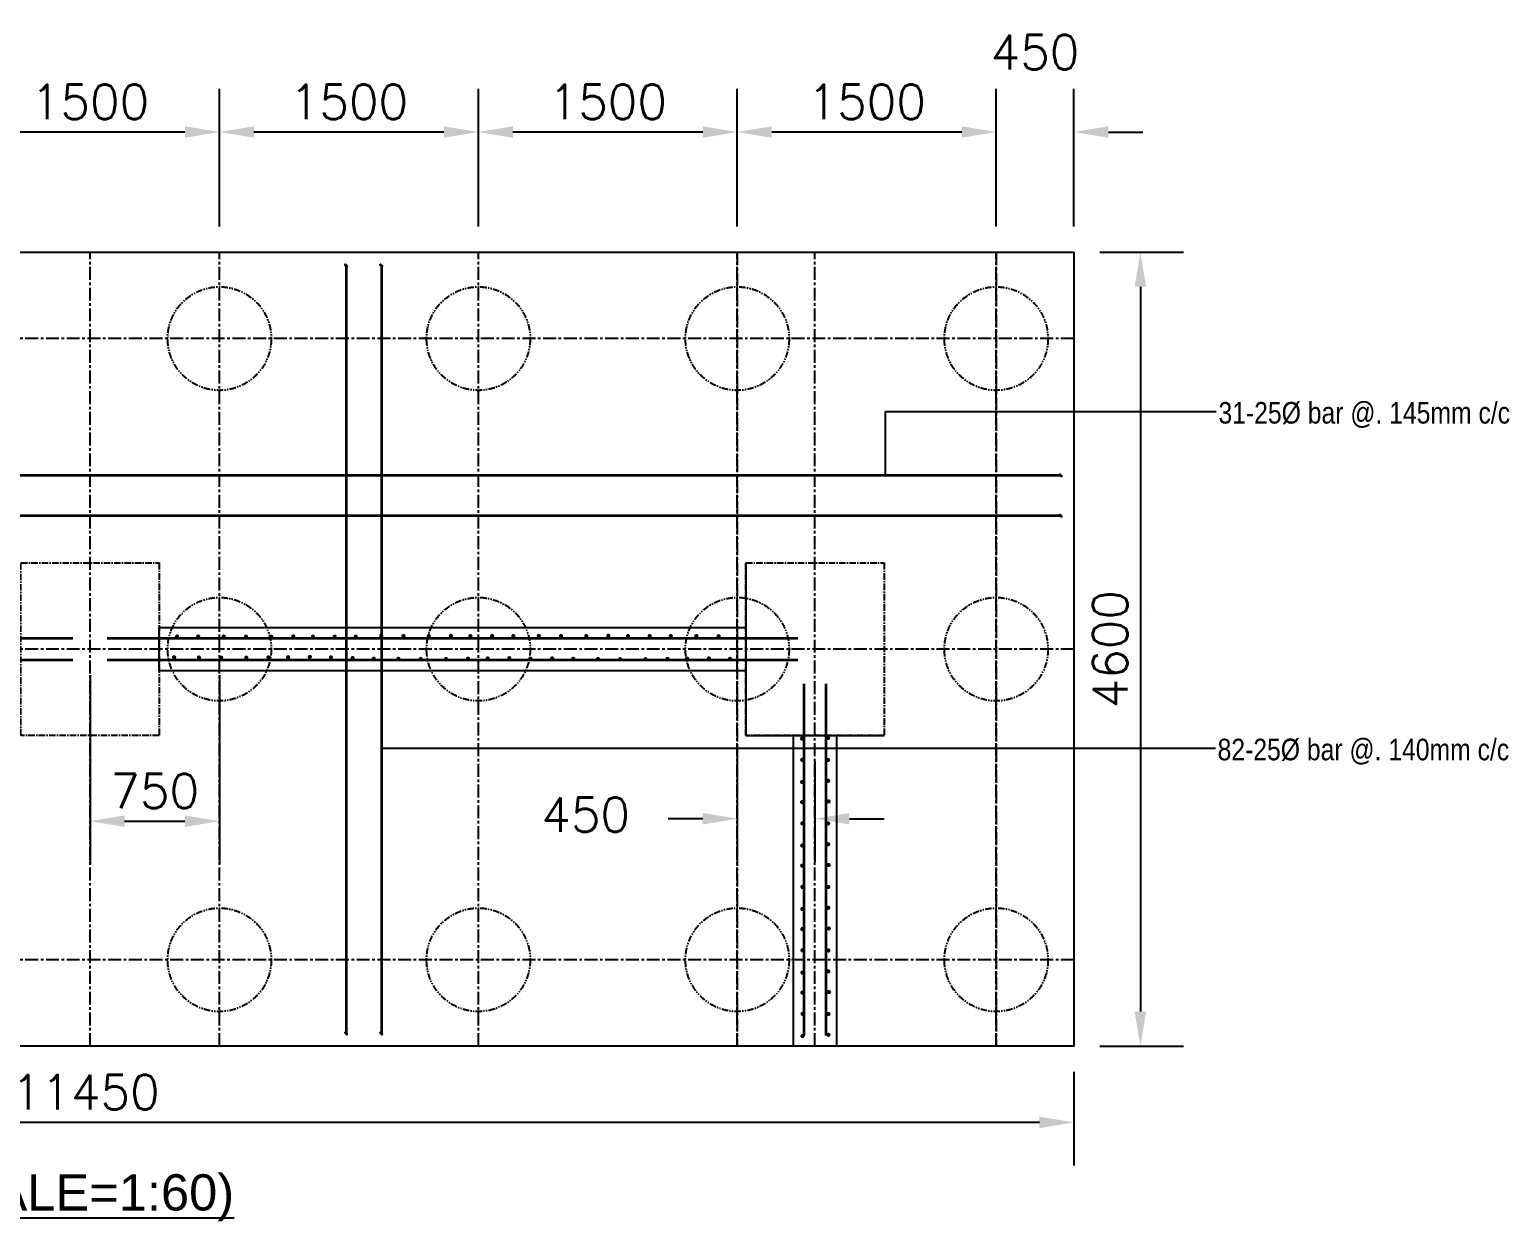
# Model space of a CAD drawing. Header units: millimetres. Extents: x 6239764 to 13047540, y 367704 to 979893.
# Drawn here: x 6542424 to 6550997, y 394557 to 401464 of the extents above; entities that cross this region are included whole.
import ezdxf
from ezdxf import colors
from ezdxf.entities.mleader import LeaderData, LeaderLine
from ezdxf.math import Vec2, Vec3

# ---------------------------------------------------------------- set-up
doc = ezdxf.new("R2010")
doc.units = ezdxf.units.MM
doc.header["$LTSCALE"] = 300
for name, pattern in [('CENTERX2', [4, 2.5, -0.5, 0.5, -0.5]), ('G', [2, 1.25, -0.25, 0.25, -0.25]), ('K', [2.5, 1.25, -0.25, 0.25, -0.25, 0.25, -0.25])]:
    doc.linetypes.add(name, pattern=pattern)
for name, color, linetype in [('05', 1, 'G'), ('07', 6, 'K'), ('BOU', 12, 'Continuous'), ('TEXT', 7, 'Continuous')]:
    doc.layers.add(name, color=color, linetype=linetype)
doc.layers.add('LINE-3', color=7, linetype='Continuous', lineweight=15)
doc.layers.add('ROD', color=10, linetype='Continuous', lineweight=35)
doc.styles.add('1-100', font='romans.shx', dxfattribs={"height": 200})
doc.styles.add('1-37.5', font='arial.ttf')
doc.styles.add('NARROW', font='ARIALN.TTF')
doc.styles.get("Standard").update_dxf_attribs({"font": 'txt8.shx', "width": 0.7, "bigfont": 'hztxt_ii.shx'})
doc.dimstyles.new('1-100', dxfattribs={"dimtxt": 210, "dimasz": 200, "dimexe": 250, "dimexo": 150, "dimgap": 75, "dimtad": 1, "dimdec": 0, "dimzin": 3, "dimdsep": 46, "dimtxsty": '1-100', "dimcen": 0.09, "dimclrd": 161, "dimclre": 161, "dimclrt": 161, "dimadec": 0, "dimazin": 0, "dimtfac": 1, "dimtdec": 0, "dimtofl": 0, "dimtmove": 2, "dimatfit": 3, "dimfxl": 1, "dimtolj": 1, "dimtzin": 0, "dimarcsym": 0})

# ---------------------------------------------------------------- blocks, each defined once
blk = doc.blocks.new('*D812')
at = {"layer": '07', "color": 161, "linetype": 'Continuous', "lineweight": -2, "ltscale": 0.1, "transparency": 16777216}
for p, q in [((6542024.2, 400323.3), (6542024.2, 401120.2)), ((6543524.2, 400323.3), (6543524.2, 401120.2)), ((6543324.2, 400870.2), (6542224.2, 400870.2))]:
    blk.add_line(p, q, dxfattribs=at)
at = {"layer": '07', "color": 161, "linetype": 'Continuous', "ltscale": 0.1, "transparency": 16777216}
for points in [[(6542224.2, 400903.6), (6542224.2, 400836.9), (6542024.2, 400870.2)], [(6543324.2, 400903.6), (6543324.2, 400836.9), (6543524.2, 400870.2)]]:
    blk.add_solid(points, dxfattribs=at)
at = {"layer": 'Defpoints', "color": 0, "linetype": 'Continuous', "ltscale": 0.1, "transparency": 16777216}
for p in [(6542024.2, 400870.2), (6542024.2, 400173.3), (6543524.2, 400173.3)]:
    blk.add_point(p, dxfattribs=at)
at = {"layer": '07', "color": 161, "linetype": 'Continuous', "ltscale": 0.1, "transparency": 16777216, "insert": (6542774.2, 401045.2), "char_height": 200, "attachment_point": 5, "style": '1-100'}
blk.add_mtext('\\A1;1500', dxfattribs=at)
blk = doc.blocks.new('*D813')
at = {"layer": '07', "color": 161, "linetype": 'Continuous', "lineweight": -2, "ltscale": 0.1, "transparency": 16777216}
for p, q in [((6543524.2, 400323.3), (6543524.2, 401120.2)), ((6545024.2, 400323.3), (6545024.2, 401120.2)), ((6544824.2, 400870.2), (6543724.2, 400870.2))]:
    blk.add_line(p, q, dxfattribs=at)
at = {"layer": '07', "color": 161, "linetype": 'Continuous', "ltscale": 0.1, "transparency": 16777216}
for points in [[(6543724.2, 400903.6), (6543724.2, 400836.9), (6543524.2, 400870.2)], [(6544824.2, 400903.6), (6544824.2, 400836.9), (6545024.2, 400870.2)]]:
    blk.add_solid(points, dxfattribs=at)
at = {"layer": 'Defpoints', "color": 0, "linetype": 'Continuous', "ltscale": 0.1, "transparency": 16777216}
for p in [(6543524.2, 400870.2), (6543524.2, 400173.3), (6545024.2, 400173.3)]:
    blk.add_point(p, dxfattribs=at)
at = {"layer": '07', "color": 161, "linetype": 'Continuous', "ltscale": 0.1, "transparency": 16777216, "insert": (6544274.2, 401045.2), "char_height": 200, "attachment_point": 5, "style": '1-100'}
blk.add_mtext('\\A1;1500', dxfattribs=at)
blk = doc.blocks.new('*D814')
at = {"layer": '07', "color": 161, "linetype": 'Continuous', "lineweight": -2, "ltscale": 0.1, "transparency": 16777216}
for p, q in [((6545024.2, 400323.3), (6545024.2, 401120.2)), ((6546524.2, 400323.3), (6546524.2, 401120.2)), ((6546324.2, 400870.2), (6545224.2, 400870.2))]:
    blk.add_line(p, q, dxfattribs=at)
at = {"layer": '07', "color": 161, "linetype": 'Continuous', "ltscale": 0.1, "transparency": 16777216}
for points in [[(6545224.2, 400903.6), (6545224.2, 400836.9), (6545024.2, 400870.2)], [(6546324.2, 400903.6), (6546324.2, 400836.9), (6546524.2, 400870.2)]]:
    blk.add_solid(points, dxfattribs=at)
at = {"layer": 'Defpoints', "color": 0, "linetype": 'Continuous', "ltscale": 0.1, "transparency": 16777216}
for p in [(6545024.2, 400870.2), (6545024.2, 400173.3), (6546524.2, 400173.3)]:
    blk.add_point(p, dxfattribs=at)
at = {"layer": '07', "color": 161, "linetype": 'Continuous', "ltscale": 0.1, "transparency": 16777216, "insert": (6545774.2, 401045.2), "char_height": 200, "attachment_point": 5, "style": '1-100'}
blk.add_mtext('\\A1;1500', dxfattribs=at)
blk = doc.blocks.new('*D815')
at = {"layer": '07', "color": 161, "linetype": 'Continuous', "lineweight": -2, "ltscale": 0.1, "transparency": 16777216}
for p, q in [((6546524.2, 400323.3), (6546524.2, 401120.2)), ((6548024.2, 400323.3), (6548024.2, 401120.2)), ((6547824.2, 400870.2), (6546724.2, 400870.2))]:
    blk.add_line(p, q, dxfattribs=at)
at = {"layer": '07', "color": 161, "linetype": 'Continuous', "ltscale": 0.1, "transparency": 16777216}
for points in [[(6546724.2, 400903.6), (6546724.2, 400836.9), (6546524.2, 400870.2)], [(6547824.2, 400903.6), (6547824.2, 400836.9), (6548024.2, 400870.2)]]:
    blk.add_solid(points, dxfattribs=at)
at = {"layer": 'Defpoints', "color": 0, "linetype": 'Continuous', "ltscale": 0.1, "transparency": 16777216}
for p in [(6546524.2, 400870.2), (6546524.2, 400173.3), (6548024.2, 400173.3)]:
    blk.add_point(p, dxfattribs=at)
at = {"layer": '07', "color": 161, "linetype": 'Continuous', "ltscale": 0.1, "transparency": 16777216, "insert": (6547274.2, 401045.2), "char_height": 200, "attachment_point": 5, "style": '1-100'}
blk.add_mtext('\\A1;1500', dxfattribs=at)
blk = doc.blocks.new('*D816')
at = {"layer": '07', "color": 161, "linetype": 'Continuous', "lineweight": -2, "ltscale": 0.1, "transparency": 16777216}
for p, q in [((6548024.2, 400323.3), (6548024.2, 401120.2)), ((6548474.2, 400323.3), (6548474.2, 401120.2)), ((6547824.2, 400870.2), (6547624.2, 400870.2)), ((6548674.2, 400870.2), (6548874.2, 400870.2))]:
    blk.add_line(p, q, dxfattribs=at)
at = {"layer": '07', "color": 161, "linetype": 'Continuous', "ltscale": 0.1, "transparency": 16777216}
for points in [[(6547824.2, 400903.6), (6547824.2, 400836.9), (6548024.2, 400870.2)], [(6548674.2, 400903.6), (6548674.2, 400836.9), (6548474.2, 400870.2)]]:
    blk.add_solid(points, dxfattribs=at)
at = {"layer": 'Defpoints', "color": 0, "linetype": 'Continuous', "ltscale": 0.1, "transparency": 16777216}
for p in [(6548024.2, 400870.2), (6548024.2, 400173.3), (6548474.2, 400173.3)]:
    blk.add_point(p, dxfattribs=at)
at = {"layer": '07', "color": 161, "linetype": 'Continuous', "ltscale": 0.1, "transparency": 16777216, "insert": (6548249.2, 401332.7), "char_height": 200, "attachment_point": 5, "style": '1-100'}
blk.add_mtext('\\A1;450', dxfattribs=at)
blk = doc.blocks.new('*D822')
at = {"layer": '07', "color": 161, "linetype": 'Continuous', "lineweight": -2, "ltscale": 0.1, "transparency": 16777216}
for p, q in [((6542774.2, 397723.3), (6542774.2, 396626.6)), ((6543524.2, 397723.3), (6543524.2, 396626.6)), ((6542974.2, 396876.6), (6543324.2, 396876.6))]:
    blk.add_line(p, q, dxfattribs=at)
at = {"layer": '07', "color": 161, "linetype": 'Continuous', "ltscale": 0.1, "transparency": 16777216}
for points in [[(6542974.2, 396909.9), (6542974.2, 396843.2), (6542774.2, 396876.6)], [(6543324.2, 396909.9), (6543324.2, 396843.2), (6543524.2, 396876.6)]]:
    blk.add_solid(points, dxfattribs=at)
at = {"layer": 'Defpoints', "color": 0, "linetype": 'Continuous', "ltscale": 0.1, "transparency": 16777216}
for p in [(6542774.2, 397873.3), (6543524.2, 397873.3), (6543524.2, 396876.6)]:
    blk.add_point(p, dxfattribs=at)
at = {"layer": '07', "color": 161, "linetype": 'Continuous', "ltscale": 0.1, "transparency": 16777216, "insert": (6543149.2, 397051.6), "char_height": 200, "attachment_point": 5, "style": '1-100'}
blk.add_mtext('\\A1;750', dxfattribs=at)
blk = doc.blocks.new('*D823')
at = {"layer": '07', "color": 161, "linetype": 'Continuous', "lineweight": -2, "ltscale": 0.1, "transparency": 16777216}
for p, q in [((6546524.2, 397223.3), (6546524.2, 396640.9)), ((6546974.2, 397223.3), (6546974.2, 396640.9)), ((6546324.2, 396890.9), (6546124.2, 396890.9)), ((6547174.2, 396890.9), (6547374.2, 396890.9))]:
    blk.add_line(p, q, dxfattribs=at)
at = {"layer": '07', "color": 161, "linetype": 'Continuous', "ltscale": 0.1, "transparency": 16777216}
for points in [[(6546324.2, 396924.2), (6546324.2, 396857.5), (6546524.2, 396890.9)], [(6547174.2, 396924.2), (6547174.2, 396857.5), (6546974.2, 396890.9)]]:
    blk.add_solid(points, dxfattribs=at)
at = {"layer": 'Defpoints', "color": 0, "linetype": 'Continuous', "ltscale": 0.1, "transparency": 16777216}
for p in [(6546524.2, 397373.3), (6546974.2, 397373.3), (6546524.2, 396890.9)]:
    blk.add_point(p, dxfattribs=at)
at = {"layer": '07', "color": 161, "linetype": 'Continuous', "ltscale": 0.1, "transparency": 16777216, "insert": (6545645.7, 396914.3), "char_height": 200, "attachment_point": 5, "style": '1-100'}
blk.add_mtext('\\A1;450', dxfattribs=at)
blk = doc.blocks.new('*D832')
at = {"layer": '07', "color": 161, "linetype": 'Continuous', "lineweight": -2, "ltscale": 0.1, "transparency": 16777216}
for p, q in [((6537024.2, 395423.3), (6537024.2, 394881)), ((6548474.2, 395423.3), (6548474.2, 394881)), ((6548274.2, 395131), (6537224.2, 395131))]:
    blk.add_line(p, q, dxfattribs=at)
at = {"layer": '07', "color": 161, "linetype": 'Continuous', "ltscale": 0.1, "transparency": 16777216}
for points in [[(6537224.2, 395164.3), (6537224.2, 395097.6), (6537024.2, 395131)], [(6548274.2, 395164.3), (6548274.2, 395097.6), (6548474.2, 395131)]]:
    blk.add_solid(points, dxfattribs=at)
at = {"layer": 'Defpoints', "color": 0, "linetype": 'Continuous', "ltscale": 0.1, "transparency": 16777216}
for p in [(6537024.2, 395573.3), (6548474.2, 395573.3), (6537024.2, 395131)]:
    blk.add_point(p, dxfattribs=at)
at = {"layer": '07', "color": 161, "linetype": 'Continuous', "ltscale": 0.1, "transparency": 16777216, "insert": (6542749.2, 395306), "char_height": 200, "attachment_point": 5, "style": '1-100'}
blk.add_mtext('\\A1;11450', dxfattribs=at)
blk = doc.blocks.new('*D833')
at = {"layer": '07', "color": 161, "linetype": 'Continuous', "lineweight": -2, "ltscale": 0.1, "transparency": 16777216}
for p, q in [((6548624.2, 400173.3), (6549109.4, 400173.3)), ((6548859.4, 399973.3), (6548859.4, 395773.3)), ((6548624.2, 395573.3), (6549109.4, 395573.3))]:
    blk.add_line(p, q, dxfattribs=at)
at = {"layer": '07', "color": 161, "linetype": 'Continuous', "ltscale": 0.1, "transparency": 16777216}
for points in [[(6548826.1, 399973.3), (6548892.7, 399973.3), (6548859.4, 400173.3)], [(6548826.1, 395773.3), (6548892.7, 395773.3), (6548859.4, 395573.3)]]:
    blk.add_solid(points, dxfattribs=at)
at = {"layer": 'Defpoints', "color": 0, "linetype": 'Continuous', "ltscale": 0.1, "transparency": 16777216}
for p in [(6548474.2, 400173.3), (6548474.2, 395573.3), (6548859.4, 395573.3)]:
    blk.add_point(p, dxfattribs=at)
at = {"layer": '07', "color": 161, "linetype": 'Continuous', "ltscale": 0.1, "transparency": 16777216, "insert": (6548684.4, 397873.3), "char_height": 200, "attachment_point": 5, "rotation": 90, "style": '1-100'}
blk.add_mtext('\\A1;4600', dxfattribs=at)

msp = doc.modelspace()

# ---------------------------------------------------------------- hatches: boundary and pattern name
at = {"layer": 'ROD'}
h = msp.add_hatch(dxfattribs=at)
h.set_pattern_fill('ANSI31', color=256)
h.set_pattern_definition([(45, (6377404.62894, 706498.93184), (-0.08838834765, 0.08838834765), [])])
h.paths.add_polyline_path([(6544264.9, 400097.5, 1), (6544252.2, 400097.5, 1)])
h = msp.add_hatch(dxfattribs=at)
h.set_pattern_fill('ANSI31', color=256)
h.set_pattern_definition([(45, (6377608.23295, 706498.93184), (-0.08838834765, 0.08838834765), [])])
h.paths.add_polyline_path([(6544468.5, 400097.5, 1), (6544455.8, 400097.5, 1)])
h = msp.add_hatch(dxfattribs=at)
h.set_pattern_fill('ANSI31', color=256)
h.set_pattern_definition([(45, (6381544.97043, 705282.81309), (-0.08838834765, 0.08838834765), [])])
h.paths.add_polyline_path([(6548405.2, 398881.4, 1), (6548392.6, 398881.4, 1)])
h = msp.add_hatch(dxfattribs=at)
h.set_pattern_fill('ANSI31', color=256)
h.set_pattern_definition([(45, (6381544.97043, 705048.94613), (-0.08838834765, 0.08838834765), [])])
h.paths.add_polyline_path([(6548405.2, 398647.5, 1), (6548392.6, 398647.5, 1)])
h = msp.add_hatch(dxfattribs=at)
h.set_pattern_fill('ANSI31', color=256)
h.set_pattern_definition([(45, (6377404.62894, 702048.93184), (-0.08838834765, 0.08838834765), [])])
h.paths.add_polyline_path([(6544264.9, 395647.5, 1), (6544252.2, 395647.5, 1)])
h = msp.add_hatch(dxfattribs=at)
h.set_pattern_fill('ANSI31', color=256)
h.set_pattern_definition([(45, (6377608.23295, 702048.93184), (-0.08838834765, 0.08838834765), [])])
h.paths.add_polyline_path([(6544468.5, 395647.5, 1), (6544455.8, 395647.5, 1)])

# ---------------------------------------------------------------- linework, layer by layer
at = {"color": 8, "linetype": 'CENTERX2', "ltscale": 0.1}
for p, q in [((6542774.2, 395573.3), (6542774.2, 400173.3)), ((6543524.2, 395573.3), (6543524.2, 400173.3)), ((6545024.2, 395573.3), (6545024.2, 400173.3)), ((6546524.2, 400173.3), (6546524.2, 395573.3)), ((6546524.2, 395573.3), (6546524.2, 400173.3)), ((6546974.2, 395573.3), (6546974.2, 400173.3)), ((6548024.2, 400173.3), (6548024.2, 395573.3)), ((6548024.2, 395573.3), (6548024.2, 400173.3)), ((6548474.2, 399673.3), (6537024.2, 399673.3)), ((6548474.2, 397873.3), (6537024.2, 397873.3)), ((6548474.2, 396073.3), (6537024.2, 396073.3))]:
    msp.add_line(p, q, dxfattribs=at)
at = {"color": 6, "ltscale": 0.1}
for p, q in [((6547382.1, 399250.8), (6549298.6, 399250.8)), ((6546574.2, 398373.3), (6546574.2, 397373.3)), ((6546574.2, 397373.3), (6547374.2, 397373.3))]:
    msp.add_line(p, q, dxfattribs=at)
for points in [[(6543174.2, 397998.3), (6546574.2, 397998.3), (6546574.2, 397748.3), (6543174.2, 397748.3)], [(6546849.2, 397373.3), (6547099.2, 397373.3), (6547099.2, 395573.3), (6546849.2, 395573.3)]]:
    msp.add_lwpolyline(points, close=True, dxfattribs=at)
at = {"color": 1, "ltscale": 0.1, "const_width": 12, "elevation": 0}
for points in [[(6543272.7, 397946.7, 1), (6543284.7, 397946.7, 1)], [(6543394.9, 397946.7, 1), (6543406.9, 397946.7, 1)], [(6543542.9, 397946.7, 1), (6543554.9, 397946.7, 1)], [(6543671.7, 397945.8, 1), (6543683.7, 397945.8, 1)], [(6543817.9, 397945.8, 1), (6543829.9, 397945.8, 1)], [(6544059.7, 397945.8, 1), (6544071.7, 397945.8, 1)], [(6544185.4, 397945.8, 1), (6544197.4, 397945.8, 1)], [(6544307.6, 397945.8, 1), (6544319.6, 397945.8, 1)], [(6544455.6, 397950.4, 1), (6544467.6, 397950.4, 1)], [(6544584.3, 397949.5, 1), (6544596.3, 397949.5, 1)], [(6544730.5, 397949.5, 1), (6544742.5, 397949.5, 1)], [(6544972.3, 397949.5, 1), (6544984.3, 397949.5, 1)], [(6545098, 397949.5, 1), (6545110, 397949.5, 1)], [(6545220.3, 397949.5, 1), (6545232.3, 397949.5, 1)], [(6545368.2, 397950.4, 1), (6545380.2, 397950.4, 1)], [(6545497, 397949.5, 1), (6545509, 397949.5, 1)], [(6545643.2, 397949.5, 1), (6545655.2, 397949.5, 1)], [(6545885, 397949.5, 1), (6545897, 397949.5, 1)], [(6546010.7, 397949.5, 1), (6546022.7, 397949.5, 1)], [(6546132.9, 397949.5, 1), (6546144.9, 397949.5, 1)], [(6546280.9, 397949.5, 1), (6546292.9, 397949.5, 1)], [(6546409.7, 397948.5, 1), (6546421.7, 397948.5, 1)], [(6543255.7, 397826.3, 1), (6543267.7, 397826.3, 1)], [(6543399.1, 397825, 1), (6543411.1, 397825, 1)], [(6543527.9, 397824.1, 1), (6543539.9, 397824.1, 1)], [(6543674.1, 397824.1, 1), (6543686.1, 397824.1, 1)], [(6543802, 397825.7, 1), (6543814, 397825.7, 1)], [(6543915.9, 397826.8, 1), (6543927.9, 397826.8, 1)], [(6544041.6, 397828.5, 1), (6544053.6, 397828.5, 1)], [(6544163.8, 397825.9, 1), (6544175.8, 397825.9, 1)], [(6544289.5, 397821.6, 1), (6544301.5, 397821.6, 1)], [(6544411.7, 397818.9, 1), (6544423.7, 397818.9, 1)], [(6544555.1, 397817.7, 1), (6544567.1, 397817.7, 1)], [(6544683.9, 397816.7, 1), (6544695.9, 397816.7, 1)], [(6544830.1, 397816.7, 1), (6544842.1, 397816.7, 1)], [(6544958, 397818.3, 1), (6544970, 397818.3, 1)], [(6545071.9, 397819.4, 1), (6545083.9, 397819.4, 1)], [(6545197.5, 397821.2, 1), (6545209.5, 397821.2, 1)], [(6545319.8, 397818.5, 1), (6545331.8, 397818.5, 1)], [(6545445.4, 397820.2, 1), (6545457.4, 397820.2, 1)], [(6545567.7, 397817.6, 1), (6545579.7, 397817.6, 1)], [(6545711.1, 397816.3, 1), (6545723.1, 397816.3, 1)], [(6545839.8, 397815.4, 1), (6545851.8, 397815.4, 1)], [(6545986, 397815.4, 1), (6545998, 397815.4, 1)], [(6546114, 397817, 1), (6546126, 397817, 1)], [(6546227.8, 397818.1, 1), (6546239.8, 397818.1, 1)], [(6546353.5, 397819.8, 1), (6546365.5, 397819.8, 1)], [(6546475.8, 397817.1, 1), (6546487.8, 397817.1, 1)]]:
    msp.add_lwpolyline(points, format="xyb", close=True, dxfattribs=at)
at = {"color": 1, "ltscale": 0.1, "const_width": 12}
for points in [[(6543945.8, 397947.3, 1), (6543957.8, 397947.3, 1)], [(6544858.5, 397951, 1), (6544870.5, 397951, 1)], [(6545771.2, 397951, 1), (6545783.2, 397951, 1)], [(6547044.4, 397358.2, 1), (6547056.4, 397358.2, 1)], [(6546893, 397355, 1), (6546905, 397355, 1)], [(6546894.2, 397232.1, 1), (6546906.2, 397232.1, 1)], [(6547044.2, 397231.4, 1), (6547056.2, 397231.4, 1)], [(6546893.8, 397103.4, 1), (6546905.8, 397103.4, 1)], [(6547044.5, 397110.6, 1), (6547056.5, 397110.6, 1)], [(6546893.6, 396986.9, 1), (6546905.6, 396986.9, 1)], [(6547047.2, 396990.8, 1), (6547059.2, 396990.8, 1)], [(6546894.7, 396864, 1), (6546906.7, 396864, 1)], [(6547044.7, 396863.3, 1), (6547056.7, 396863.3, 1)], [(6546894.3, 396735.4, 1), (6546906.3, 396735.4, 1)], [(6547045, 396742.6, 1), (6547057, 396742.6, 1)], [(6546894.1, 396618.8, 1), (6546906.1, 396618.8, 1)], [(6547047.7, 396622.8, 1), (6547059.7, 396622.8, 1)], [(6546895.2, 396495.9, 1), (6546907.2, 396495.9, 1)], [(6547045.2, 396495.3, 1), (6547057.2, 396495.3, 1)], [(6546894.8, 396367.3, 1), (6546906.8, 396367.3, 1)], [(6547045.5, 396374.5, 1), (6547057.5, 396374.5, 1)], [(6546894.6, 396250.7, 1), (6546906.6, 396250.7, 1)], [(6547048.3, 396254.7, 1), (6547060.3, 396254.7, 1)], [(6546895.8, 396127.9, 1), (6546907.8, 396127.9, 1)], [(6547045.8, 396127.2, 1), (6547057.8, 396127.2, 1)], [(6546895.4, 395999.2, 1), (6546907.4, 395999.2, 1)], [(6547046.1, 396006.4, 1), (6547058.1, 396006.4, 1)], [(6546895.2, 395882.6, 1), (6546907.2, 395882.6, 1)], [(6547048.8, 395886.6, 1), (6547060.8, 395886.6, 1)], [(6546896.3, 395759.8, 1), (6546908.3, 395759.8, 1)], [(6547046.3, 395759.1, 1), (6547058.3, 395759.1, 1)], [(6546895.9, 395631.1, 1), (6546907.9, 395631.1, 1)], [(6547046.6, 395638.3, 1), (6547058.6, 395638.3, 1)]]:
    msp.add_lwpolyline(points, format="xyb", close=True, dxfattribs=at)
at = {"layer": '05', "ltscale": 0.1}
for points in [[(6543174.2, 398373.3), (6543174.2, 397373.3), (6542374.2, 397373.3), (6542374.2, 398373.3)], [(6547374.2, 398373.3), (6547374.2, 397373.3), (6546574.2, 397373.3), (6546574.2, 398373.3)]]:
    msp.add_lwpolyline(points, close=True, dxfattribs=at)
at = {"layer": '07', "color": 22, "ltscale": 0.1}
for centre in [(6543524.2, 399673.3), (6545024.2, 399673.3), (6546524.2, 399673.3), (6548024.2, 399673.3), (6543524.2, 397873.3), (6545024.2, 397873.3), (6546524.2, 397873.3), (6548024.2, 397873.3), (6543524.2, 396073.3), (6545024.2, 396073.3), (6546524.2, 396073.3), (6548024.2, 396073.3)]:
    msp.add_circle(centre, 300, dxfattribs=at)
at = {"layer": 'BOU', "color": 141, "ltscale": 0.1}
msp.add_lwpolyline([(6548474.2, 400173.3), (6548474.2, 395573.3), (6537024.2, 395573.3), (6537024.2, 400173.3)], close=True, dxfattribs=at)
at = {"layer": 'LINE-3'}
msp.add_line((6548893.9, 398089.6), (6548893.9, 398089.6), dxfattribs=at)
at = {"layer": 'ROD'}
for p, q in [((6544258.8, 400098.3), (6544258.8, 395648.3)), ((6544462.4, 400098.3), (6544462.4, 395648.3)), ((6537099.2, 398882.1), (6548399.2, 398882.1)), ((6537099.2, 398648.3), (6548399.2, 398648.3))]:
    msp.add_line(p, q, dxfattribs=at)
for points in [[(6538674.2, 397936.3), (6542674.2, 397936.3)], [(6542874.2, 397936.3), (6546874.2, 397936.3)], [(6542674.2, 397810.3), (6538674.2, 397810.3)], [(6546874.2, 397810.3), (6542874.2, 397810.3)], [(6546911.2, 395635.3), (6546911.2, 397673.3)], [(6547037.2, 397673.3), (6547037.2, 395635.3)]]:
    msp.add_lwpolyline(points, dxfattribs=at)

# ---------------------------------------------------------------- texts
at = {"lineweight": 25, "style": 'NARROW'}
for s, p in [('31-25Ø bar @. 145mm c/c', (6549311.8, 399180.8, -20.9)), ('82-25Ø bar @. 140mm c/c', (6549306.8, 397229.4, -20.9))]:
    msp.add_text(s, height=125, dxfattribs=at).set_placement(p)
at = {"layer": 'TEXT', "linetype": 'Continuous', "ltscale": 0.5, "insert": (6538139.6, 394830.4), "char_height": 210, "attachment_point": 1, "style": '1-37.5'}
msp.add_mtext('{\\L PLAN OF PILE CAP:PC-4( SCALE=1:60)}', dxfattribs=at)

# ---------------------------------------------------------------- dimensions: what is measured, and where the dimension line sits
at = {"layer": '07', "color": 6, "linetype": 'Continuous', "ltscale": 0.1}
for base, p1, p2, picture, middle in [((6548024.2, 400870.2), (6548474.2, 400173.3), (6548024.2, 400173.3), '*D816', (6548249.2, 401332.7)), ((6542024.2, 400870.2), (6543524.2, 400173.3), (6542024.2, 400173.3), '*D812', (6542774.2, 401045.2)), ((6543524.2, 400870.2), (6545024.2, 400173.3), (6543524.2, 400173.3), '*D813', (6544274.2, 401045.2)), ((6545024.2, 400870.2), (6546524.2, 400173.3), (6545024.2, 400173.3), '*D814', (6545774.2, 401045.2)), ((6546524.2, 400870.2), (6548024.2, 400173.3), (6546524.2, 400173.3), '*D815', (6547274.2, 401045.2)), ((6543524.2, 396876.6), (6542774.2, 397873.3), (6543524.2, 397873.3), '*D822', (6543149.2, 397051.6)), ((6537024.2, 395131), (6548474.2, 395573.3), (6537024.2, 395573.3), '*D832', (6542749.2, 395306))]:
    dim = msp.add_linear_dim(base=base, p1=p1, p2=p2, dimstyle='1-100', dxfattribs=at)
    dim.commit()
    dim.dimension.update_dxf_attribs({"geometry": picture, "text_midpoint": middle})
dim = msp.add_linear_dim(base=(6548859.4, 395573.3), p1=(6548474.2, 400173.3), p2=(6548474.2, 395573.3), angle=90, dimstyle='1-100', dxfattribs=at)
dim.commit()
dim.dimension.update_dxf_attribs({"geometry": '*D833', "text_midpoint": (6548684.4, 397873.3)})
dim = msp.add_linear_dim(base=(6546524.2, 396890.9), p1=(6546974.2, 397373.3), p2=(6546524.2, 397373.3), dimstyle='1-100', dxfattribs=at)
dim.commit()
dim.dimension.update_dxf_attribs({"geometry": '*D823', "text_midpoint": (6545645.7, 396914.3), "dimtype": 160})

# ---------------------------------------------------------------- leaders
at = {"color": 6, "ltscale": 0.1}
ml = msp.add_multileader_mtext('Standard', dxfattribs=at)
ml.set_content('', color=6)
ml.set_leader_properties()
ml.build(insert=Vec2(0, 0))
ml.multileader.update_dxf_attribs({"text_right_attachment_type": 6, "dogleg_length": 0.36})
ctx = ml.context
ctx.base_point, ctx.plane_origin = Vec3(6547382.5, 399250.8), Vec3(6547382.1, 398882.1)
ctx.right_attachment = 6
notes = []
notes.append((ctx, [(0, (1, 1, 0), (6547382.1, 399250.8), (1, 0), 0.36, [(0, [(6547382.1, 398882.1)], 0, [])])]))
ctx.mtext.insert, ctx.mtext.flow_direction = Vec3(6547384.5, 399252.8), 5
ml = msp.add_multileader_mtext('Standard', dxfattribs=at)
ml.set_content('', color=6)
ml.set_leader_properties()
ml.build(insert=Vec2(0, 0))
ml.multileader.update_dxf_attribs({"text_right_attachment_type": 6, "dogleg_length": 0.36})
ctx = ml.context
ctx.base_point, ctx.plane_origin = Vec3(6549293.9, 397299.4), Vec3(6544462.4, 397299.4)
ctx.right_attachment = 6
notes.append((ctx, [(0, (1, 1, 0), (6549293.5, 397299.4), (1, 0), 0.36, [(0, [(6544462.4, 397299.4)], 0, [])])]))
ctx.mtext.insert, ctx.mtext.flow_direction = Vec3(6549295.9, 397301.4), 5
for ctx, leaders in notes:
    for number, flags, end, landing, length, lines in leaders:
        leader = LeaderData()
        leader.index, (leader.has_last_leader_line, leader.has_dogleg_vector, leader.attachment_direction) = number, flags
        leader.last_leader_point, leader.dogleg_vector, leader.dogleg_length = Vec3(end), Vec3(landing), length
        for number, points, colour, breaks in lines:
            line = LeaderLine()
            line.index, line.vertices, line.color, line.breaks = number, Vec3.list(points), colors.encode_raw_color(colour), breaks
            leader.lines.append(line)
        ctx.leaders.append(leader)

doc.saveas('drawing.dxf')
